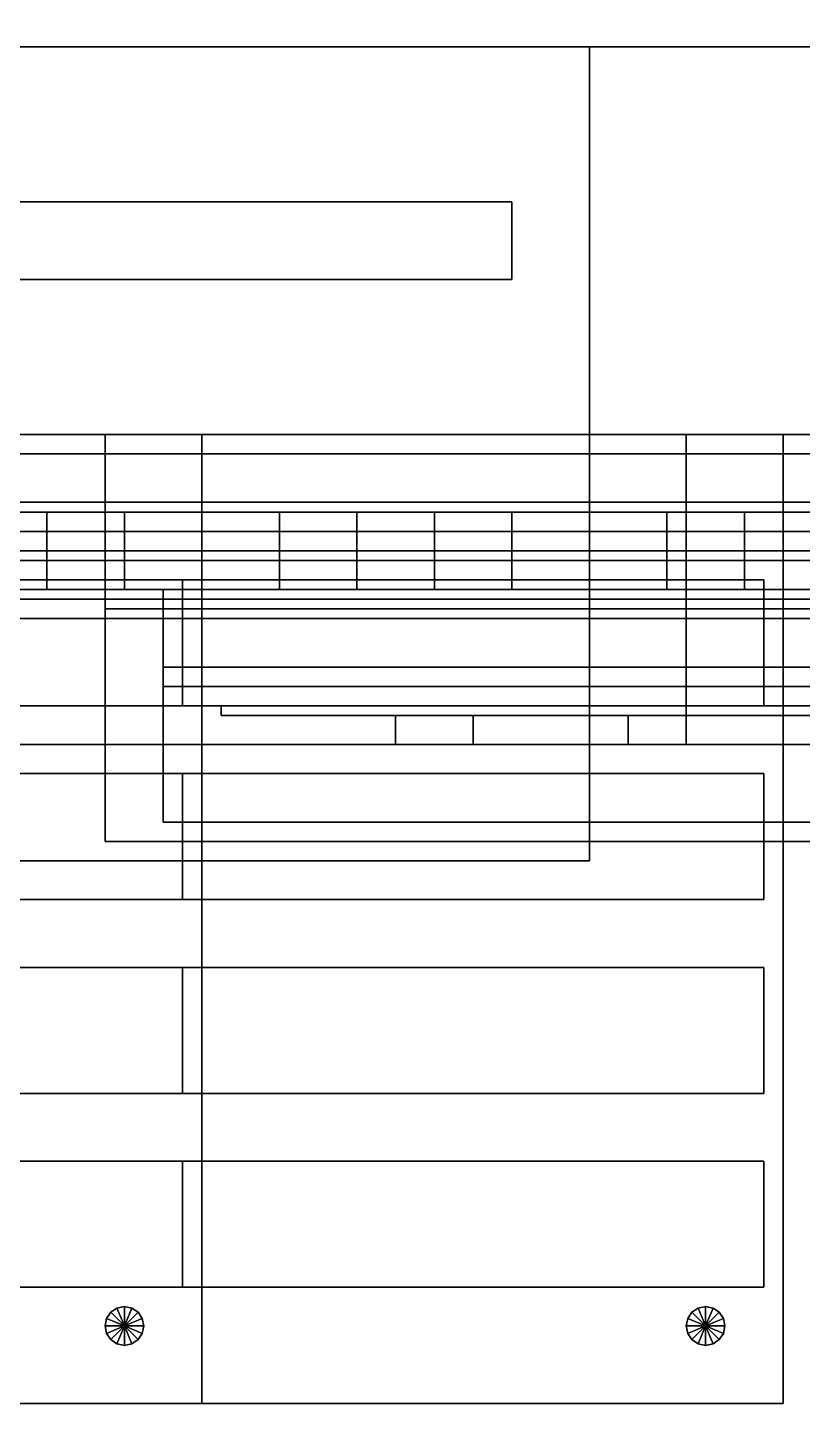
# Model space of a CAD drawing. Header units: millimetres. Extents: x -8000 to 18500, y -500 to 32500.
# Drawn here: x 4210 to 4610, y -500 to 210 of the extents above; entities that cross this region are included whole.
import ezdxf

# ---------------------------------------------------------------- set-up
doc = ezdxf.new("R2010")
doc.units = ezdxf.units.MM
for name, color, linetype in [('3D-CANOPY', 7, 'Continuous'), ('3D-COLUMNS', 7, 'Continuous'), ('3D-FINISH', 7, 'Continuous'), ('3D-FURNITURE', 7, 'Continuous'), ('3D-GLAZING', 7, 'Continuous'), ('3D-LIGHTS', 7, 'Continuous'), ('3D-LOUVERS', 7, 'Continuous'), ('3D-ROOF', 7, 'Continuous'), ('3D-SLABS', 7, 'Continuous'), ('3D-WALLS-EXTR', 7, 'Continuous')]:
    doc.layers.add(name, color=color, linetype=linetype)

msp = doc.modelspace()

# ---------------------------------------------------------------- linework, layer by layer
at = {"layer": '3D-CANOPY', "color": 7}
for points in [[(0, -80, 3700), (0, 0, 3700), (10000, 0, 3700), (10000, -80, 3700)], [(0, 0, 3700), (0, 0, 3950), (10000, 0, 3950), (10000, 0, 3700)], [(0, -80, 3950), (10000, -80, 3950), (10000, 0, 3950), (0, 0, 3950)], [(1100, -500, 3310), (1100, 0, 3310), (4300, 0, 3310), (4300, -500, 3310)], [(1100, 0, 3310), (1100, 0, 3355), (4300, 0, 3355), (4300, 0, 3310)], [(1100, -500, 3355), (4300, -500, 3355), (4300, 0, 3355), (1100, 0, 3355)], [(1400, -500, 6510), (1400, 0, 6510), (4600, 0, 6510), (4600, -500, 6510)], [(1400, 0, 6510), (1400, 0, 6555), (4600, 0, 6555), (4600, 0, 6510)], [(1400, -500, 6555), (4600, -500, 6555), (4600, 0, 6555), (1400, 0, 6555)], [(4300, -500, 3310), (4300, 0, 3310), (4300, 0, 3355), (4300, -500, 3355)], [(4600, -500, 6510), (4600, 0, 6510), (4600, 0, 6555), (4600, -500, 6555)], [(1110, -140, 3320), (1110, -75, 3320), (4290, -75, 3320), (4290, -140, 3320)], [(1110, -75, 3320), (1110, -75, 3350), (4290, -75, 3350), (4290, -75, 3320)], [(1110, -140, 3350), (4290, -140, 3350), (4290, -75, 3350), (1110, -75, 3350)], [(1410, -140, 6520), (1410, -75, 6520), (4590, -75, 6520), (4590, -140, 6520)], [(1410, -75, 6520), (1410, -75, 6550), (4590, -75, 6550), (4590, -75, 6520)], [(1410, -140, 6550), (4590, -140, 6550), (4590, -75, 6550), (1410, -75, 6550)], [(4290, -140, 3320), (4290, -75, 3320), (4290, -75, 3350), (4290, -140, 3350)], [(4590, -140, 6520), (4590, -75, 6520), (4590, -75, 6550), (4590, -140, 6550)], [(0, -80, 3700), (10000, -80, 3700), (10000, -80, 3950), (0, -80, 3950)], [(0, -95, 3750), (0, -80, 3750), (10000, -80, 3750), (10000, -95, 3750)], [(0, -80, 3750), (0, -80, 3900), (10000, -80, 3900), (10000, -80, 3750)], [(0, -95, 3900), (10000, -95, 3900), (10000, -80, 3900), (0, -80, 3900)], [(4280, -130, 4200), (4280, -80, 4200), (5720, -80, 4200), (5720, -130, 4200)], [(4280, -80, 4200), (4280, -80, 5160), (5720, -80, 5160), (5720, -80, 4200)], [(4280, -130, 4200), (4280, -130, 5160), (4280, -80, 5160), (4280, -80, 4200)], [(4280, -130, 5160), (5720, -130, 5160), (5720, -80, 5160), (4280, -80, 5160)], [(4250, -210, 5160), (4250, -90, 5160), (5750, -90, 5160), (5750, -210, 5160)], [(4250, -90, 5160), (4250, -90, 5205), (5750, -90, 5205), (5750, -90, 5160)], [(4250, -210, 5160), (4250, -210, 5205), (4250, -90, 5205), (4250, -90, 5160)], [(4250, -210, 5205), (5750, -210, 5205), (5750, -90, 5205), (4250, -90, 5205)], [(0, -95, 3750), (10000, -95, 3750), (10000, -95, 3900), (0, -95, 3900)], [(4280, -130, 4200), (5720, -130, 4200), (5720, -130, 5160), (4280, -130, 5160)], [(4300, -140, 4220), (4300, -130, 4220), (5700, -130, 4220), (5700, -140, 4220)], [(4300, -130, 4220), (4300, -130, 5140), (5700, -130, 5140), (5700, -130, 4220)], [(4300, -140, 4220), (4300, -140, 5140), (4300, -130, 5140), (4300, -130, 4220)], [(4300, -140, 5140), (5700, -140, 5140), (5700, -130, 5140), (4300, -130, 5140)], [(1110, -140, 3320), (4290, -140, 3320), (4290, -140, 3350), (1110, -140, 3350)], [(1410, -140, 6520), (4590, -140, 6520), (4590, -140, 6550), (1410, -140, 6550)], [(4300, -140, 4220), (5700, -140, 4220), (5700, -140, 5140), (4300, -140, 5140)], [(4310, -145, 4230), (4310, -140, 4230), (5690, -140, 4230), (5690, -145, 4230)], [(4310, -140, 4230), (4310, -140, 5130), (5690, -140, 5130), (5690, -140, 4230)], [(4310, -145, 4230), (4310, -145, 5130), (4310, -140, 5130), (4310, -140, 4230)], [(4310, -145, 5130), (5690, -145, 5130), (5690, -140, 5130), (4310, -140, 5130)], [(4310, -145, 4230), (5690, -145, 4230), (5690, -145, 5130), (4310, -145, 5130)], [(1110, -240, 3320), (1110, -175, 3320), (4290, -175, 3320), (4290, -240, 3320)], [(1110, -175, 3320), (1110, -175, 3350), (4290, -175, 3350), (4290, -175, 3320)], [(1110, -240, 3350), (4290, -240, 3350), (4290, -175, 3350), (1110, -175, 3350)], [(1410, -240, 6520), (1410, -175, 6520), (4590, -175, 6520), (4590, -240, 6520)], [(1410, -175, 6520), (1410, -175, 6550), (4590, -175, 6550), (4590, -175, 6520)], [(1410, -240, 6550), (4590, -240, 6550), (4590, -175, 6550), (1410, -175, 6550)], [(4290, -240, 3320), (4290, -175, 3320), (4290, -175, 3350), (4290, -240, 3350)], [(4590, -240, 6520), (4590, -175, 6520), (4590, -175, 6550), (4590, -240, 6550)], [(4250, -210, 5160), (5750, -210, 5160), (5750, -210, 5205), (4250, -210, 5205)], [(1110, -240, 3320), (4290, -240, 3320), (4290, -240, 3350), (1110, -240, 3350)], [(1410, -240, 6520), (4590, -240, 6520), (4590, -240, 6550), (1410, -240, 6550)], [(1110, -340, 3320), (1110, -275, 3320), (4290, -275, 3320), (4290, -340, 3320)], [(1110, -275, 3320), (1110, -275, 3350), (4290, -275, 3350), (4290, -275, 3320)], [(1110, -340, 3350), (4290, -340, 3350), (4290, -275, 3350), (1110, -275, 3350)], [(1410, -340, 6520), (1410, -275, 6520), (4590, -275, 6520), (4590, -340, 6520)], [(1410, -275, 6520), (1410, -275, 6550), (4590, -275, 6550), (4590, -275, 6520)], [(1410, -340, 6550), (4590, -340, 6550), (4590, -275, 6550), (1410, -275, 6550)], [(4290, -340, 3320), (4290, -275, 3320), (4290, -275, 3350), (4290, -340, 3350)], [(4590, -340, 6520), (4590, -275, 6520), (4590, -275, 6550), (4590, -340, 6550)], [(1110, -340, 3320), (4290, -340, 3320), (4290, -340, 3350), (1110, -340, 3350)], [(1410, -340, 6520), (4590, -340, 6520), (4590, -340, 6550), (1410, -340, 6550)], [(1110, -440, 3320), (1110, -375, 3320), (4290, -375, 3320), (4290, -440, 3320)], [(1110, -375, 3320), (1110, -375, 3350), (4290, -375, 3350), (4290, -375, 3320)], [(1110, -440, 3350), (4290, -440, 3350), (4290, -375, 3350), (1110, -375, 3350)], [(1410, -440, 6520), (1410, -375, 6520), (4590, -375, 6520), (4590, -440, 6520)], [(1410, -375, 6520), (1410, -375, 6550), (4590, -375, 6550), (4590, -375, 6520)], [(1410, -440, 6550), (4590, -440, 6550), (4590, -375, 6550), (1410, -375, 6550)], [(4290, -440, 3320), (4290, -375, 3320), (4290, -375, 3350), (4290, -440, 3350)], [(4590, -440, 6520), (4590, -375, 6520), (4590, -375, 6550), (4590, -440, 6550)], [(1110, -440, 3320), (4290, -440, 3320), (4290, -440, 3350), (1110, -440, 3350)], [(1410, -440, 6520), (4590, -440, 6520), (4590, -440, 6550), (1410, -440, 6550)], [(4252.93, -452.93, 3350), (4250.76, -456.17, 3350), (4250.76, -456.17, 3670), (4252.93, -452.93, 3670)], [(4260, -460, 3670), (4252.93, -452.93, 3670), (4250.76, -456.17, 3670), (4260, -460, 3670)], [(4260, -460, 3350), (4250.76, -456.17, 3350), (4252.93, -452.93, 3350), (4260, -460, 3350)], [(4256.17, -450.76, 3350), (4252.93, -452.93, 3350), (4252.93, -452.93, 3670), (4256.17, -450.76, 3670)], [(4260, -460, 3670), (4256.17, -450.76, 3670), (4252.93, -452.93, 3670), (4260, -460, 3670)], [(4260, -460, 3350), (4252.93, -452.93, 3350), (4256.17, -450.76, 3350), (4260, -460, 3350)], [(4260, -450, 3350), (4256.17, -450.76, 3350), (4256.17, -450.76, 3670), (4260, -450, 3670)], [(4260, -460, 3670), (4260, -450, 3670), (4256.17, -450.76, 3670), (4260, -460, 3670)], [(4260, -460, 3350), (4256.17, -450.76, 3350), (4260, -450, 3350), (4260, -460, 3350)], [(4263.83, -450.76, 3350), (4260, -450, 3350), (4260, -450, 3670), (4263.83, -450.76, 3670)], [(4260, -460, 3670), (4263.83, -450.76, 3670), (4260, -450, 3670), (4260, -460, 3670)], [(4260, -460, 3350), (4260, -450, 3350), (4263.83, -450.76, 3350), (4260, -460, 3350)], [(4260, -460, 3670), (4267.07, -452.93, 3670), (4263.83, -450.76, 3670), (4260, -460, 3670)], [(4260, -460, 3350), (4263.83, -450.76, 3350), (4267.07, -452.93, 3350), (4260, -460, 3350)], [(4260, -460, 3670), (4269.24, -456.17, 3670), (4267.07, -452.93, 3670), (4260, -460, 3670)], [(4260, -460, 3350), (4267.07, -452.93, 3350), (4269.24, -456.17, 3350), (4260, -460, 3350)], [(4267.07, -452.93, 3350), (4263.83, -450.76, 3350), (4263.83, -450.76, 3670), (4267.07, -452.93, 3670)], [(4269.24, -456.17, 3350), (4267.07, -452.93, 3350), (4267.07, -452.93, 3670), (4269.24, -456.17, 3670)], [(4552.93, -452.93, 6550), (4550.76, -456.17, 6550), (4550.76, -456.17, 6870), (4552.93, -452.93, 6870)], [(4560, -460, 6870), (4552.93, -452.93, 6870), (4550.76, -456.17, 6870), (4560, -460, 6870)], [(4560, -460, 6550), (4550.76, -456.17, 6550), (4552.93, -452.93, 6550), (4560, -460, 6550)], [(4556.17, -450.76, 6550), (4552.93, -452.93, 6550), (4552.93, -452.93, 6870), (4556.17, -450.76, 6870)], [(4560, -460, 6870), (4556.17, -450.76, 6870), (4552.93, -452.93, 6870), (4560, -460, 6870)], [(4560, -460, 6550), (4552.93, -452.93, 6550), (4556.17, -450.76, 6550), (4560, -460, 6550)], [(4560, -450, 6550), (4556.17, -450.76, 6550), (4556.17, -450.76, 6870), (4560, -450, 6870)], [(4560, -460, 6870), (4560, -450, 6870), (4556.17, -450.76, 6870), (4560, -460, 6870)], [(4560, -460, 6550), (4556.17, -450.76, 6550), (4560, -450, 6550), (4560, -460, 6550)], [(4563.83, -450.76, 6550), (4560, -450, 6550), (4560, -450, 6870), (4563.83, -450.76, 6870)], [(4560, -460, 6870), (4563.83, -450.76, 6870), (4560, -450, 6870), (4560, -460, 6870)], [(4560, -460, 6550), (4560, -450, 6550), (4563.83, -450.76, 6550), (4560, -460, 6550)], [(4560, -460, 6870), (4567.07, -452.93, 6870), (4563.83, -450.76, 6870), (4560, -460, 6870)], [(4560, -460, 6550), (4563.83, -450.76, 6550), (4567.07, -452.93, 6550), (4560, -460, 6550)], [(4560, -460, 6870), (4569.24, -456.17, 6870), (4567.07, -452.93, 6870), (4560, -460, 6870)], [(4560, -460, 6550), (4567.07, -452.93, 6550), (4569.24, -456.17, 6550), (4560, -460, 6550)], [(4567.07, -452.93, 6550), (4563.83, -450.76, 6550), (4563.83, -450.76, 6870), (4567.07, -452.93, 6870)], [(4569.24, -456.17, 6550), (4567.07, -452.93, 6550), (4567.07, -452.93, 6870), (4569.24, -456.17, 6870)], [(4250.76, -456.17, 3350), (4250, -460, 3350), (4250, -460, 3670), (4250.76, -456.17, 3670)], [(4260, -460, 3670), (4250.76, -456.17, 3670), (4250, -460, 3670), (4260, -460, 3670)], [(4260, -460, 3350), (4250, -460, 3350), (4250.76, -456.17, 3350), (4260, -460, 3350)], [(4250, -460, 3350), (4250.76, -463.83, 3350), (4250.76, -463.83, 3670), (4250, -460, 3670)], [(4260, -460, 3670), (4250, -460, 3670), (4250.76, -463.83, 3670), (4260, -460, 3670)], [(4260, -460, 3350), (4250.76, -463.83, 3350), (4250, -460, 3350), (4260, -460, 3350)], [(4260, -460, 3670), (4250.76, -463.83, 3670), (4252.93, -467.07, 3670), (4260, -460, 3670)], [(4260, -460, 3350), (4252.93, -467.07, 3350), (4250.76, -463.83, 3350), (4260, -460, 3350)], [(4260, -460, 3670), (4252.93, -467.07, 3670), (4256.17, -469.24, 3670), (4260, -460, 3670)], [(4260, -460, 3350), (4256.17, -469.24, 3350), (4252.93, -467.07, 3350), (4260, -460, 3350)], [(4260, -460, 3670), (4256.17, -469.24, 3670), (4260, -470, 3670), (4260, -460, 3670)], [(4260, -460, 3350), (4260, -470, 3350), (4256.17, -469.24, 3350), (4260, -460, 3350)], [(4260, -460, 3670), (4270, -460, 3670), (4269.24, -456.17, 3670), (4260, -460, 3670)], [(4260, -460, 3350), (4269.24, -456.17, 3350), (4270, -460, 3350), (4260, -460, 3350)], [(4260, -460, 3670), (4260, -470, 3670), (4263.83, -469.24, 3670), (4260, -460, 3670)], [(4260, -460, 3350), (4263.83, -469.24, 3350), (4260, -470, 3350), (4260, -460, 3350)], [(4260, -460, 3670), (4263.83, -469.24, 3670), (4267.07, -467.07, 3670), (4260, -460, 3670)], [(4260, -460, 3350), (4267.07, -467.07, 3350), (4263.83, -469.24, 3350), (4260, -460, 3350)], [(4260, -460, 3670), (4267.07, -467.07, 3670), (4269.24, -463.83, 3670), (4260, -460, 3670)], [(4260, -460, 3350), (4269.24, -463.83, 3350), (4267.07, -467.07, 3350), (4260, -460, 3350)], [(4260, -460, 3670), (4269.24, -463.83, 3670), (4270, -460, 3670), (4260, -460, 3670)], [(4260, -460, 3350), (4270, -460, 3350), (4269.24, -463.83, 3350), (4260, -460, 3350)], [(4270, -460, 3350), (4269.24, -456.17, 3350), (4269.24, -456.17, 3670), (4270, -460, 3670)], [(4269.24, -463.83, 3350), (4270, -460, 3350), (4270, -460, 3670), (4269.24, -463.83, 3670)], [(4550.76, -456.17, 6550), (4550, -460, 6550), (4550, -460, 6870), (4550.76, -456.17, 6870)], [(4560, -460, 6870), (4550.76, -456.17, 6870), (4550, -460, 6870), (4560, -460, 6870)], [(4560, -460, 6550), (4550, -460, 6550), (4550.76, -456.17, 6550), (4560, -460, 6550)], [(4550, -460, 6550), (4550.76, -463.83, 6550), (4550.76, -463.83, 6870), (4550, -460, 6870)], [(4560, -460, 6870), (4550, -460, 6870), (4550.76, -463.83, 6870), (4560, -460, 6870)], [(4560, -460, 6550), (4550.76, -463.83, 6550), (4550, -460, 6550), (4560, -460, 6550)], [(4560, -460, 6870), (4550.76, -463.83, 6870), (4552.93, -467.07, 6870), (4560, -460, 6870)], [(4560, -460, 6550), (4552.93, -467.07, 6550), (4550.76, -463.83, 6550), (4560, -460, 6550)], [(4560, -460, 6870), (4552.93, -467.07, 6870), (4556.17, -469.24, 6870), (4560, -460, 6870)], [(4560, -460, 6550), (4556.17, -469.24, 6550), (4552.93, -467.07, 6550), (4560, -460, 6550)], [(4560, -460, 6870), (4556.17, -469.24, 6870), (4560, -470, 6870), (4560, -460, 6870)], [(4560, -460, 6550), (4560, -470, 6550), (4556.17, -469.24, 6550), (4560, -460, 6550)], [(4560, -460, 6870), (4570, -460, 6870), (4569.24, -456.17, 6870), (4560, -460, 6870)], [(4560, -460, 6550), (4569.24, -456.17, 6550), (4570, -460, 6550), (4560, -460, 6550)], [(4560, -460, 6870), (4560, -470, 6870), (4563.83, -469.24, 6870), (4560, -460, 6870)], [(4560, -460, 6550), (4563.83, -469.24, 6550), (4560, -470, 6550), (4560, -460, 6550)], [(4560, -460, 6870), (4563.83, -469.24, 6870), (4567.07, -467.07, 6870), (4560, -460, 6870)], [(4560, -460, 6550), (4567.07, -467.07, 6550), (4563.83, -469.24, 6550), (4560, -460, 6550)], [(4560, -460, 6870), (4567.07, -467.07, 6870), (4569.24, -463.83, 6870), (4560, -460, 6870)], [(4560, -460, 6550), (4569.24, -463.83, 6550), (4567.07, -467.07, 6550), (4560, -460, 6550)], [(4560, -460, 6870), (4569.24, -463.83, 6870), (4570, -460, 6870), (4560, -460, 6870)], [(4560, -460, 6550), (4570, -460, 6550), (4569.24, -463.83, 6550), (4560, -460, 6550)], [(4570, -460, 6550), (4569.24, -456.17, 6550), (4569.24, -456.17, 6870), (4570, -460, 6870)], [(4569.24, -463.83, 6550), (4570, -460, 6550), (4570, -460, 6870), (4569.24, -463.83, 6870)], [(4250.76, -463.83, 3350), (4252.93, -467.07, 3350), (4252.93, -467.07, 3670), (4250.76, -463.83, 3670)], [(4252.93, -467.07, 3350), (4256.17, -469.24, 3350), (4256.17, -469.24, 3670), (4252.93, -467.07, 3670)], [(4263.83, -469.24, 3350), (4267.07, -467.07, 3350), (4267.07, -467.07, 3670), (4263.83, -469.24, 3670)], [(4267.07, -467.07, 3350), (4269.24, -463.83, 3350), (4269.24, -463.83, 3670), (4267.07, -467.07, 3670)], [(4550.76, -463.83, 6550), (4552.93, -467.07, 6550), (4552.93, -467.07, 6870), (4550.76, -463.83, 6870)], [(4552.93, -467.07, 6550), (4556.17, -469.24, 6550), (4556.17, -469.24, 6870), (4552.93, -467.07, 6870)], [(4563.83, -469.24, 6550), (4567.07, -467.07, 6550), (4567.07, -467.07, 6870), (4563.83, -469.24, 6870)], [(4567.07, -467.07, 6550), (4569.24, -463.83, 6550), (4569.24, -463.83, 6870), (4567.07, -467.07, 6870)], [(4256.17, -469.24, 3350), (4260, -470, 3350), (4260, -470, 3670), (4256.17, -469.24, 3670)], [(4260, -470, 3350), (4263.83, -469.24, 3350), (4263.83, -469.24, 3670), (4260, -470, 3670)], [(4556.17, -469.24, 6550), (4560, -470, 6550), (4560, -470, 6870), (4556.17, -469.24, 6870)], [(4560, -470, 6550), (4563.83, -469.24, 6550), (4563.83, -469.24, 6870), (4560, -470, 6870)], [(1100, -500, 3310), (4300, -500, 3310), (4300, -500, 3355), (1100, -500, 3355)], [(1400, -500, 6510), (4600, -500, 6510), (4600, -500, 6555), (1400, -500, 6555)]]:
    msp.add_3dface(points, dxfattribs=at)
at = {"layer": '3D-COLUMNS', "color": 7}
for points in [[(0, 0, 3600), (0, 400, 3600), (10000, 400, 3600), (10000, 0, 3600)], [(0, 0, 3800), (10000, 0, 3800), (10000, 400, 3800), (0, 400, 3800)], [(0, 0, 3600), (10000, 0, 3600), (10000, 0, 3800), (0, 0, 3800)]]:
    msp.add_3dface(points, dxfattribs=at)
at = {"layer": '3D-FINISH', "color": 7}
for points in [[(200, 200, 590), (200, 9800, 590), (9800, 9800, 590), (9800, 200, 590)], [(200, 200, 600), (9800, 200, 600), (9800, 9800, 600), (200, 9800, 600)], [(200, 200, 3990), (200, 9800, 3990), (9800, 9800, 3990), (9800, 200, 3990)], [(200, 200, 4000), (9800, 200, 4000), (9800, 9800, 4000), (200, 9800, 4000)], [(200, 200, 590), (9800, 200, 590), (9800, 200, 600), (200, 200, 600)], [(200, 200, 3990), (9800, 200, 3990), (9800, 200, 4000), (200, 200, 4000)]]:
    msp.add_3dface(points, dxfattribs=at)
at = {"layer": '3D-FURNITURE', "color": 7}
for points in [[(1400, 200, 600), (1400, 220, 600), (5800, 220, 600), (5800, 200, 600)], [(1400, 200, 1520), (5800, 200, 1520), (5800, 220, 1520), (1400, 220, 1520)], [(1400, 200, 600), (5800, 200, 600), (5800, 200, 1520), (1400, 200, 1520)]]:
    msp.add_3dface(points, dxfattribs=at)
at = {"layer": '3D-GLAZING', "color": 7}
for points in [[(1540, 80, 4800), (1540, 120, 4800), (4460, 120, 4800), (4460, 80, 4800)], [(1540, 120, 4800), (1540, 120, 6500), (4460, 120, 6500), (4460, 120, 4800)], [(1540, 80, 6500), (4460, 80, 6500), (4460, 120, 6500), (1540, 120, 6500)], [(4460, 80, 4800), (4460, 120, 4800), (4460, 120, 6500), (4460, 80, 6500)], [(1540, 80, 4800), (4460, 80, 4800), (4460, 80, 6500), (1540, 80, 6500)]]:
    msp.add_3dface(points, dxfattribs=at)
at = {"layer": '3D-LIGHTS', "color": 7}
for points in [[(0, -85, 3690), (0, -65, 3690), (10000, -65, 3690), (10000, -85, 3690)], [(0, -65, 3690), (0, -65, 3705), (10000, -65, 3705), (10000, -65, 3690)], [(0, -85, 3705), (10000, -85, 3705), (10000, -65, 3705), (0, -65, 3705)], [(0, -85, 3690), (10000, -85, 3690), (10000, -85, 3705), (0, -85, 3705)], [(4280, -200, 5145), (4280, -120, 5145), (5720, -120, 5145), (5720, -200, 5145)], [(4280, -120, 5145), (4280, -120, 5160), (5720, -120, 5160), (5720, -120, 5145)], [(4280, -200, 5145), (4280, -200, 5160), (4280, -120, 5160), (4280, -120, 5145)], [(4280, -200, 5160), (5720, -200, 5160), (5720, -120, 5160), (4280, -120, 5160)], [(4400, -160, 4660), (4400, -145, 4660), (5600, -145, 4660), (5600, -160, 4660)], [(4400, -145, 4660), (4400, -145, 4790), (5600, -145, 4790), (5600, -145, 4660)], [(4400, -160, 4660), (4400, -160, 4790), (4400, -145, 4790), (4400, -145, 4660)], [(4400, -160, 4790), (5600, -160, 4790), (5600, -145, 4790), (4400, -145, 4790)], [(4440, -160, 4500), (4440, -145, 4500), (5560, -145, 4500), (5560, -160, 4500)], [(4440, -145, 4500), (4440, -145, 4590), (5560, -145, 4590), (5560, -145, 4500)], [(4440, -160, 4500), (4440, -160, 4590), (4440, -145, 4590), (4440, -145, 4500)], [(4440, -160, 4590), (5560, -160, 4590), (5560, -145, 4590), (4440, -145, 4590)], [(4520, -160, 4370), (4520, -145, 4370), (5480, -145, 4370), (5480, -160, 4370)], [(4520, -145, 4370), (4520, -145, 4430), (5480, -145, 4430), (5480, -145, 4370)], [(4520, -160, 4370), (4520, -160, 4430), (4520, -145, 4430), (4520, -145, 4370)], [(4520, -160, 4430), (5480, -160, 4430), (5480, -145, 4430), (4520, -145, 4430)], [(4400, -160, 4660), (5600, -160, 4660), (5600, -160, 4790), (4400, -160, 4790)], [(4440, -160, 4500), (5560, -160, 4500), (5560, -160, 4590), (4440, -160, 4590)], [(4520, -160, 4370), (5480, -160, 4370), (5480, -160, 4430), (4520, -160, 4430)], [(4280, -200, 5145), (5720, -200, 5145), (5720, -200, 5160), (4280, -200, 5160)]]:
    msp.add_3dface(points, dxfattribs=at)
at = {"layer": '3D-LOUVERS', "color": 7}
for points in [[(4200, -40, 600), (4200, 0, 600), (5800, 0, 600), (5800, -40, 600)], [(4200, 0, 600), (4200, 0, 7800), (5800, 0, 7800), (5800, 0, 600)], [(4200, -40, 7800), (5800, -40, 7800), (5800, 0, 7800), (4200, 0, 7800)], [(4200, -40, 600), (5800, -40, 600), (5800, -40, 7800), (4200, -40, 7800)], [(4220, -80, 600), (4220, -40, 600), (4260, -40, 600), (4260, -80, 600)], [(4220, -40, 600), (4220, -40, 7800), (4260, -40, 7800), (4260, -40, 600)], [(4220, -80, 600), (4220, -80, 7800), (4220, -40, 7800), (4220, -40, 600)], [(4220, -80, 7800), (4260, -80, 7800), (4260, -40, 7800), (4220, -40, 7800)], [(4260, -80, 600), (4260, -40, 600), (4260, -40, 7800), (4260, -80, 7800)], [(4300, -80, 600), (4300, -40, 600), (4340, -40, 600), (4340, -80, 600)], [(4300, -40, 600), (4300, -40, 7800), (4340, -40, 7800), (4340, -40, 600)], [(4300, -80, 600), (4300, -80, 7800), (4300, -40, 7800), (4300, -40, 600)], [(4300, -80, 7800), (4340, -80, 7800), (4340, -40, 7800), (4300, -40, 7800)], [(4340, -80, 600), (4340, -40, 600), (4340, -40, 7800), (4340, -80, 7800)], [(4380, -80, 600), (4380, -40, 600), (4420, -40, 600), (4420, -80, 600)], [(4380, -40, 600), (4380, -40, 7800), (4420, -40, 7800), (4420, -40, 600)], [(4380, -80, 600), (4380, -80, 7800), (4380, -40, 7800), (4380, -40, 600)], [(4380, -80, 7800), (4420, -80, 7800), (4420, -40, 7800), (4380, -40, 7800)], [(4420, -80, 600), (4420, -40, 600), (4420, -40, 7800), (4420, -80, 7800)], [(4460, -80, 600), (4460, -40, 600), (4500, -40, 600), (4500, -80, 600)], [(4460, -40, 600), (4460, -40, 7800), (4500, -40, 7800), (4500, -40, 600)], [(4460, -80, 600), (4460, -80, 7800), (4460, -40, 7800), (4460, -40, 600)], [(4460, -80, 7800), (4500, -80, 7800), (4500, -40, 7800), (4460, -40, 7800)], [(4500, -80, 600), (4500, -40, 600), (4500, -40, 7800), (4500, -80, 7800)], [(4540, -80, 600), (4540, -40, 600), (4580, -40, 600), (4580, -80, 600)], [(4540, -40, 600), (4540, -40, 7800), (4580, -40, 7800), (4580, -40, 600)], [(4540, -80, 600), (4540, -80, 7800), (4540, -40, 7800), (4540, -40, 600)], [(4540, -80, 7800), (4580, -80, 7800), (4580, -40, 7800), (4540, -40, 7800)], [(4580, -80, 600), (4580, -40, 600), (4580, -40, 7800), (4580, -80, 7800)], [(4220, -80, 600), (4260, -80, 600), (4260, -80, 7800), (4220, -80, 7800)], [(4300, -80, 600), (4340, -80, 600), (4340, -80, 7800), (4300, -80, 7800)], [(4380, -80, 600), (4420, -80, 600), (4420, -80, 7800), (4380, -80, 7800)], [(4460, -80, 600), (4500, -80, 600), (4500, -80, 7800), (4460, -80, 7800)], [(4540, -80, 600), (4580, -80, 600), (4580, -80, 7800), (4540, -80, 7800)]]:
    msp.add_3dface(points, dxfattribs=at)
at = {"layer": '3D-ROOF', "color": 7}
for points in [[(0, 0, 7000), (0, 10000, 7000), (10000, 10000, 7000), (10000, 0, 7000)], [(0, 0, 7200), (10000, 0, 7200), (10000, 10000, 7200), (0, 10000, 7200)], [(-40, -40, 7780), (-40, 240, 7780), (10040, 240, 7780), (10040, -40, 7780)], [(-40, -40, 7830), (10040, -40, 7830), (10040, 240, 7830), (-40, 240, 7830)], [(0, 0, 7200), (0, 200, 7200), (10000, 200, 7200), (10000, 0, 7200)], [(0, 200, 7200), (0, 200, 7800), (10000, 200, 7800), (10000, 200, 7200)], [(0, 0, 7800), (10000, 0, 7800), (10000, 200, 7800), (0, 200, 7800)], [(0, 0, 7000), (10000, 0, 7000), (10000, 0, 7200), (0, 0, 7200)], [(0, 0, 7200), (10000, 0, 7200), (10000, 0, 7800), (0, 0, 7800)], [(0, -50, 7200), (0, -10, 7200), (10000, -10, 7200), (10000, -50, 7200)], [(0, -10, 7200), (0, -10, 7420), (10000, -10, 7420), (10000, -10, 7200)], [(0, -50, 7420), (10000, -50, 7420), (10000, -10, 7420), (0, -10, 7420)], [(-40, -40, 7780), (10040, -40, 7780), (10040, -40, 7830), (-40, -40, 7830)], [(0, -50, 7200), (10000, -50, 7200), (10000, -50, 7420), (0, -50, 7420)]]:
    msp.add_3dface(points, dxfattribs=at)
at = {"layer": '3D-SLABS', "color": 7}
for points in [[(0, 0), (0, 10000), (10000, 10000), (10000, 0)], [(0, 0, 600), (10000, 0, 600), (10000, 10000, 600), (0, 10000, 600)], [(0, 0, 3800), (0, 4000, 3800), (10000, 4000, 3800), (10000, 0, 3800)], [(0, 0, 4000), (10000, 0, 4000), (10000, 4000, 4000), (0, 4000, 4000)], [(0, 0), (10000, 0), (10000, 0, 600), (0, 0, 600)], [(0, 0, 3800), (10000, 0, 3800), (10000, 0, 4000), (0, 0, 4000)]]:
    msp.add_3dface(points, dxfattribs=at)
at = {"layer": '3D-WALLS-EXTR', "color": 7}
for points in [[(1500, 0, 4000), (1500, 200, 4000), (4500, 200, 4000), (4500, 0, 4000)], [(1500, 200, 4000), (1500, 200, 4800), (4500, 200, 4800), (4500, 200, 4000)], [(1500, 0, 4800), (4500, 0, 4800), (4500, 200, 4800), (1500, 200, 4800)], [(1500, 0, 6500), (1500, 200, 6500), (4500, 200, 6500), (4500, 0, 6500)], [(1500, 200, 6500), (1500, 200, 7000), (4500, 200, 7000), (4500, 200, 6500)], [(1500, 0, 7000), (4500, 0, 7000), (4500, 200, 7000), (1500, 200, 7000)], [(4200, 0, 600), (4200, 200, 600), (5800, 200, 600), (5800, 0, 600)], [(4200, 200, 600), (4200, 200, 3800), (5800, 200, 3800), (5800, 200, 600)], [(4200, 0, 3800), (5800, 0, 3800), (5800, 200, 3800), (4200, 200, 3800)], [(4500, 0, 4000), (4500, 200, 4000), (5500, 200, 4000), (5500, 0, 4000)], [(4500, 200, 4000), (4500, 200, 7000), (5500, 200, 7000), (5500, 200, 4000)], [(4500, 0, 4000), (4500, 0, 7000), (4500, 200, 7000), (4500, 200, 4000)], [(4500, 0, 7000), (5500, 0, 7000), (5500, 200, 7000), (4500, 200, 7000)], [(4500, 0, 4000), (4500, 200, 4000), (4500, 200, 4800), (4500, 0, 4800)], [(4500, 0, 6500), (4500, 200, 6500), (4500, 200, 7000), (4500, 0, 7000)], [(-50, -60, 570), (-50, 0, 570), (10050, 0, 570), (10050, -60, 570)], [(-50, 0, 570), (-50, 0, 610), (10050, 0, 610), (10050, 0, 570)], [(-50, -60, 610), (10050, -60, 610), (10050, 0, 610), (-50, 0, 610)], [(0, -35), (0, 0), (10000, 0), (10000, -35)], [(0, 0), (0, 0, 600), (10000, 0, 600), (10000, 0)], [(0, -35, 600), (10000, -35, 600), (10000, 0, 600), (0, 0, 600)], [(1500, 0, 4000), (4500, 0, 4000), (4500, 0, 4800), (1500, 0, 4800)], [(1500, 0, 6500), (4500, 0, 6500), (4500, 0, 7000), (1500, 0, 7000)], [(1500, -160, 4000), (1500, 0, 4000), (4500, 0, 4000), (4500, -160, 4000)], [(1500, 0, 4000), (1500, 0, 4050), (4500, 0, 4050), (4500, 0, 4000)], [(1500, -160, 4050), (4500, -160, 4050), (4500, 0, 4050), (1500, 0, 4050)], [(1500, -220, 6450), (1500, 0, 6450), (4500, 0, 6450), (4500, -220, 6450)], [(1500, 0, 6450), (1500, 0, 6510), (4500, 0, 6510), (4500, 0, 6450)], [(1500, -220, 6510), (4500, -220, 6510), (4500, 0, 6510), (1500, 0, 6510)], [(4200, 0, 600), (5800, 0, 600), (5800, 0, 3800), (4200, 0, 3800)], [(4200, -160, 600), (4200, 0, 600), (4250, 0, 600), (4250, -160, 600)], [(4200, 0, 600), (4200, 0, 3300), (4250, 0, 3300), (4250, 0, 600)], [(4200, -160, 3300), (4250, -160, 3300), (4250, 0, 3300), (4200, 0, 3300)], [(4250, -160, 600), (4250, 0, 600), (4250, 0, 3300), (4250, -160, 3300)], [(4500, 0, 4000), (5500, 0, 4000), (5500, 0, 7000), (4500, 0, 7000)], [(4500, -160, 4000), (4500, 0, 4000), (4500, 0, 4050), (4500, -160, 4050)], [(4500, -220, 6450), (4500, 0, 6450), (4500, 0, 6510), (4500, -220, 6510)], [(4500, -160, 4000), (4500, 0, 4000), (4550, 0, 4000), (4550, -160, 4000)], [(4500, 0, 4000), (4500, 0, 6500), (4550, 0, 6500), (4550, 0, 4000)], [(4500, -160, 4000), (4500, -160, 6500), (4500, 0, 6500), (4500, 0, 4000)], [(4500, -160, 6500), (4550, -160, 6500), (4550, 0, 6500), (4500, 0, 6500)], [(4550, -160, 4000), (4550, 0, 4000), (4550, 0, 6500), (4550, -160, 6500)], [(0, -35), (10000, -35), (10000, -35, 600), (0, -35, 600)], [(-50, -60, 570), (10050, -60, 570), (10050, -60, 610), (-50, -60, 610)], [(1500, -160, 4000), (4500, -160, 4000), (4500, -160, 4050), (1500, -160, 4050)], [(4200, -160, 600), (4250, -160, 600), (4250, -160, 3300), (4200, -160, 3300)], [(4500, -160, 4000), (4550, -160, 4000), (4550, -160, 6500), (4500, -160, 6500)], [(1500, -220, 6450), (4500, -220, 6450), (4500, -220, 6510), (1500, -220, 6510)]]:
    msp.add_3dface(points, dxfattribs=at)

doc.saveas('drawing.dxf')
